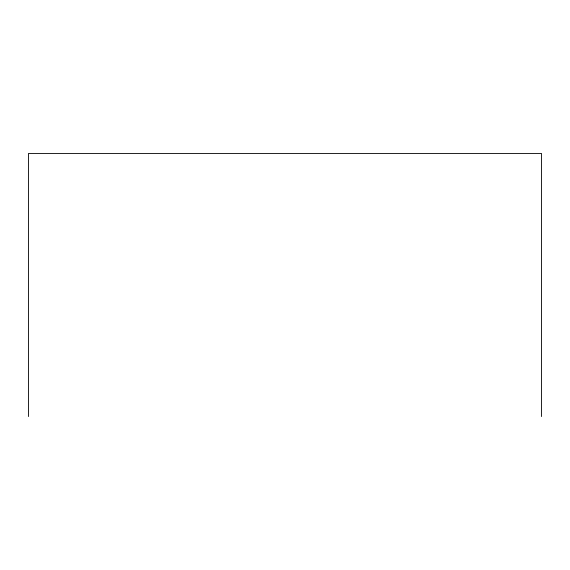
<?xml version="1.0" encoding="UTF-8"?>
<svg xmlns="http://www.w3.org/2000/svg" width="570" height="570" viewBox="0 0 570 570"><rect width="100%" height="100%" fill="white"/><g stroke="black" fill="none" stroke-linecap="round" stroke-linejoin="round"><path stroke-width="0.85" d="M541.5 416.549L541.5 153.451L28.5 153.451L28.5 416.549"/></g></svg>
